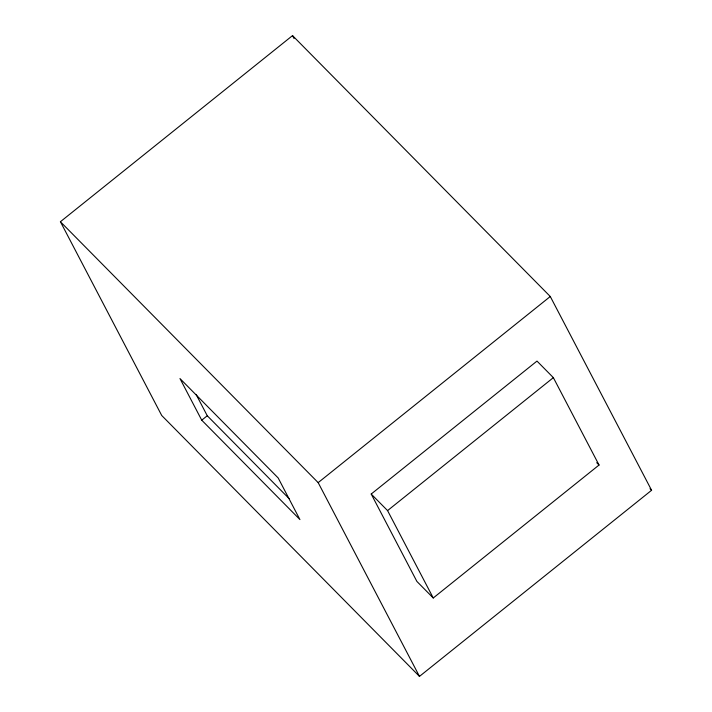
<?xml version="1.0" encoding="UTF-8"?>
<svg xmlns="http://www.w3.org/2000/svg" width="712" height="712" viewBox="0 0 712 712"><rect width="100%" height="100%" fill="white"/><g stroke="black" fill="none" stroke-linecap="round" stroke-linejoin="round"><path stroke-width="1.07" d="M60.413 221.726L292.525 35.6L550.278 296.503L651.587 490.274L419.475 676.4L161.722 415.497L60.413 221.726L318.175 482.629L419.475 676.4M201.736 420.187L179.967 378.553L278.161 477.939L299.93 519.582L201.736 420.187L207.263 415.755L196.12 394.457M318.175 482.629L550.278 296.503M371.201 494.03L536.99 361.082L553.357 377.645L599.041 465.034L433.252 597.982L416.885 581.419L371.201 494.03L387.568 510.602L433.252 597.982M387.568 510.602L553.357 377.645M650.02 488.69L651.587 490.274M596.701 462.667L599.041 465.034M207.263 415.755L289.09 498.587M292.525 35.6L294.047 38.519"/></g></svg>
